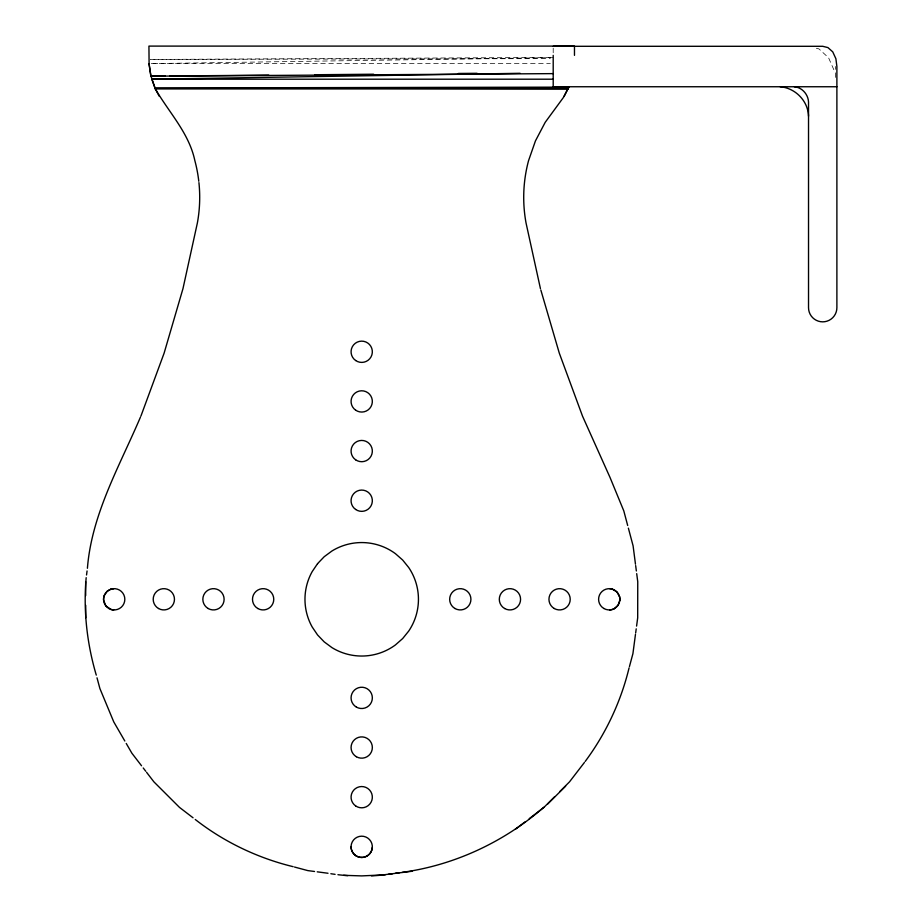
<?xml version="1.0" encoding="UTF-8"?>
<svg xmlns="http://www.w3.org/2000/svg" width="922" height="922" viewBox="0 0 922 922"><rect width="100%" height="100%" fill="white"/><g stroke="black" fill="none" stroke-linecap="round" stroke-linejoin="round"><path stroke-width="0.69" stroke-dasharray="4.61 3.46" d="M835.62 77.436L835.32 66.488M553.2 57.648L150.493 63.618L550.319 63.641M550.319 57.452L150.378 59.457L550.319 58.616M816.35 48.255L818.967 48.901L828.578 57.786L834.894 72.123M553.2 48.186L553.2 54.675"/><path stroke-width="1.38" d="M86.184 577.668C83.222 610.364 86.979 643.683 96.28 675.123M372.338 847.306C372.177 851.698 369.019 855.72 364.824 856.999A10.13 9.566 0.1 0 1 362.15 857.425L361.251 857.448M619.826 600.199L618.04 605.258L614.202 608.693M86.541 574.982L87.06 570.972M87.406 568.286C91.67 514.153 119.537 466.175 140.409 417.228M635.477 634.371L632.918 653.652L629.438 666.571M635.661 632.988L636.215 628.85M636.583 626.096L637.69 617.821L637.747 581.678L636.699 573.645M629.081 667.862C620.955 701.527 605.846 733.67 585.193 761.445M140.882 416.179L164.116 353.138L182.971 288.644L197.366 223.009A141.85 141.85 0 0 0 198.933 182.637M568.932 86.749L564.149 96.268M520.112 73.299L151.784 79.2L155.196 88.593L568.194 88.65L569.012 86.749L563.48 97.386L545.19 122.349L535.452 140.893L528.548 160.67A141.85 141.85 0 0 0 526.047 223.009L540.442 288.644M584.41 762.482L569.508 781.856L559.666 791.687M554.744 796.596L543.922 807.395L529.263 818.632M547.61 804.111L565.659 786.143M543.807 807.257C504.23 841.959 454.304 865.251 402.13 872.373M515.237 829.374L524.872 821.998M614.017 608.797L612.346 609.477A10.073 9.531 -2.2 0 1 609.707 609.949M111.066 589.123L107.159 591.313L104.151 595.75A10.107 9.531 90 0 0 103.61 600.199L105.903 605.985L111.066 609.477A10.073 9.531 2.2 0 0 113.706 609.949L113.729 609.926M412.388 871.221L379.783 875.312M395.4 873.261L399.433 872.719M379.772 875.07L361.701 875.9L343.629 875.312M113.706 588.674L113.729 588.674A10.073 9.474 -2.5 0 0 111.078 589.146M574.475 55.355L574.475 46.1L148.938 46.1L149.099 64.217L150.943 76.192L165.303 76.065M169.613 76.019L268.74 75.143M314.713 74.74L373.617 74.221M458.384 73.46L477.054 73.299M150.943 76.192L553.2 73.622M568.851 87.141L154.919 87.959L568.217 88.593L155.219 88.65L150.77 75.5L149.064 63.641M553.2 46.296L822.701 46.296L827.933 47.587L832.739 51.851L835.897 58.743L836.888 66.522L836.888 307.66A14.187 14.187 0 0 1 822.701 321.847A14.187 14.187 0 0 1 808.525 307.66L808.525 101.985C808.168 94.39 802.059 87.371 794.338 86.749M151.784 79.2L553.2 79.2M836.888 86.749L553.2 86.749L553.2 55.355M314.54 871.486L307.798 870.599L294.498 867.037M317.237 871.832L328.013 873.261M780.15 86.749C795.271 87.936 808.087 100.924 808.525 116.172M293.173 866.68C257.757 858.082 223.954 841.936 195.245 819.474M193.055 817.791L179.49 807.395L153.905 781.856L146.598 772.348M141.539 765.767L131.881 753.205L126.233 743.443M143.221 767.968L145.757 771.253M159.229 96.245L155.219 88.65C168.853 112.461 188.998 132.849 194.865 160.67A141.85 141.85 0 0 1 198.783 181.254M124.816 741.011L113.775 721.926L99.899 688.55L97.006 677.808M619.526 596.615L616.91 591.936L612.346 589.123A10.073 9.531 2.2 0 0 609.707 588.651M540.834 290.015L559.297 353.138L582.531 416.179L610.041 477.492L623.802 510.903L627.675 525.482M628.378 528.133L633.091 545.836L635.477 564.195M635.661 565.612L636.353 570.972M351.063 846.822C351.017 851.375 354.232 855.685 358.589 856.987A10.13 9.566 0.1 0 0 361.193 857.425M85.665 581.678L85.688 595.577M85.711 605.316L85.723 617.821M392.565 873.722A198.633 198.633 0 0 1 388.312 874.344M385.477 874.701A198.633 198.633 0 0 1 371.462 875.888M347.778 875.646A198.633 198.633 0 0 1 337.936 874.701M335.101 874.344A198.633 198.633 0 0 1 330.848 873.722M619.549 596.615A10.061 9.531 -89.7 0 1 619.861 600.21M317.56 563.653L312.178 571.628A56.738 56.738 0 0 0 312.178 626.972L317.56 634.947L324.221 641.896L331.955 647.613A56.738 56.738 0 0 0 395.4 644.951L402.672 638.554L408.711 631.074A56.738 56.738 0 0 0 408.711 567.526L402.672 560.046L395.446 553.684A56.738 56.738 0 0 0 331.943 550.999L324.221 556.704L317.56 563.653M355.627 360.502A10.638 10.638 0 0 0 372.304 352.677A10.638 10.638 0 0 0 357.183 342.143A10.638 10.638 0 0 0 355.627 360.502M504.611 608.508A10.638 10.638 0 0 0 520.573 599.3A10.638 10.638 0 0 0 504.611 590.092A10.638 10.638 0 0 0 504.611 608.508M603.91 608.508A10.638 10.638 0 0 0 619.861 599.3A10.638 10.638 0 0 0 603.91 590.092A10.638 10.638 0 0 0 603.91 608.508M355.627 855.547A10.638 10.638 0 0 0 372.304 847.721A10.638 10.638 0 0 0 357.183 837.188A10.638 10.638 0 0 0 355.627 855.547M108.865 608.508A10.638 10.638 0 0 0 124.827 599.3A10.638 10.638 0 0 0 108.865 590.092A10.638 10.638 0 0 0 108.865 608.508M158.515 608.508A10.638 10.638 0 0 0 174.465 599.3A10.638 10.638 0 0 0 158.515 590.092A10.638 10.638 0 0 0 158.515 608.508M454.972 608.508A10.638 10.638 0 0 0 470.923 599.3A10.638 10.638 0 0 0 454.972 590.092A10.638 10.638 0 0 0 454.972 608.508M355.627 509.451A10.638 10.638 0 0 0 372.304 501.614A10.638 10.638 0 0 0 357.183 491.08A10.638 10.638 0 0 0 355.627 509.451M356.388 707.093A10.638 10.638 0 0 0 372.35 697.885A10.638 10.638 0 0 0 356.388 688.665A10.638 10.638 0 0 0 356.388 707.093M355.627 805.909A10.638 10.638 0 0 0 372.304 798.083A10.638 10.638 0 0 0 357.183 787.549A10.638 10.638 0 0 0 355.627 805.909M356.388 756.743A10.638 10.638 0 0 0 372.35 747.535A10.638 10.638 0 0 0 356.388 738.315A10.638 10.638 0 0 0 356.388 756.743M208.153 608.508A10.638 10.638 0 0 0 224.115 599.3A10.638 10.638 0 0 0 208.153 590.092A10.638 10.638 0 0 0 208.153 608.508M257.803 608.508A10.638 10.638 0 0 0 273.765 599.3A10.638 10.638 0 0 0 257.803 590.092A10.638 10.638 0 0 0 257.803 608.508M554.26 608.508A10.638 10.638 0 0 0 570.222 599.3A10.638 10.638 0 0 0 554.26 590.092A10.638 10.638 0 0 0 554.26 608.508M355.627 459.801A10.638 10.638 0 0 0 372.304 451.976A10.638 10.638 0 0 0 357.183 441.442A10.638 10.638 0 0 0 355.627 459.801M355.627 410.152A10.638 10.638 0 0 0 372.304 402.326A10.638 10.638 0 0 0 357.183 391.792A10.638 10.638 0 0 0 355.627 410.152"/></g></svg>
